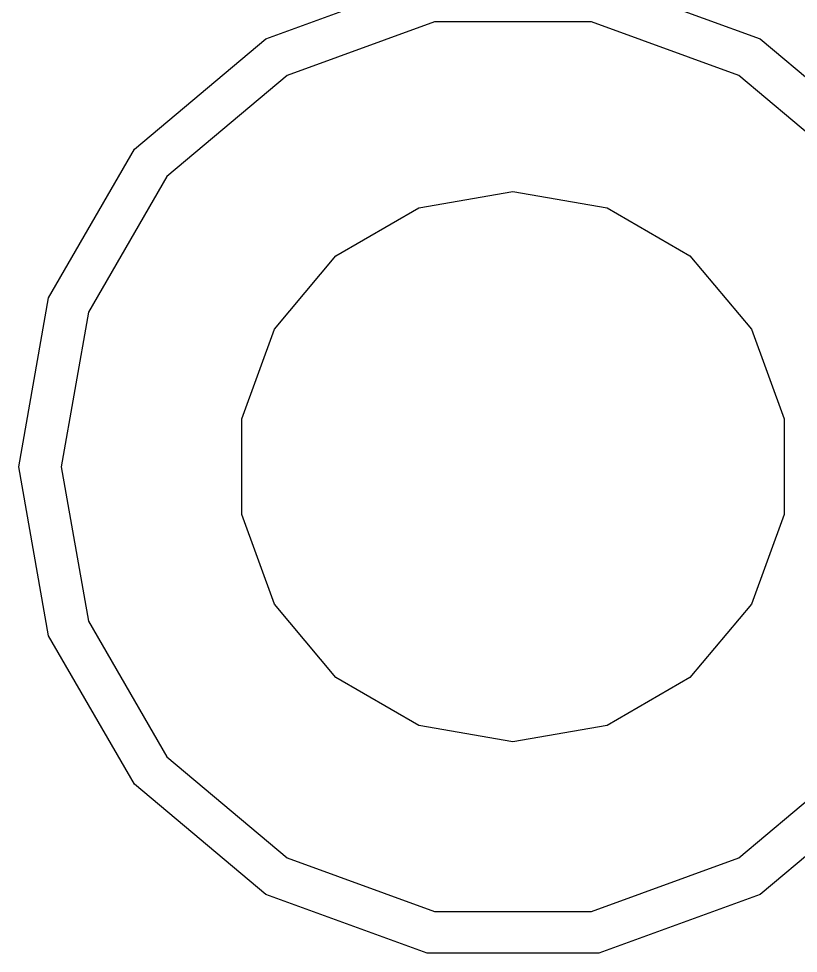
# Model space of a CAD drawing. Extents: x 25.3 to 49.5, y -85.5 to -24.8.
# Drawn here: x 33.68 to 37.87, y -76.78 to -71.76 of the extents above; entities that cross this region are included whole.
import ezdxf

# ---------------------------------------------------------------- set-up
doc = ezdxf.new("R2010")
doc.units = 0
doc.header["$MEASUREMENT"] = 0
doc.layers.add('BLACK', color=7, linetype='CONTINUOUS')

msp = doc.modelspace()

# ---------------------------------------------------------------- linework, layer by layer
at = {"layer": 'Black'}
for p, q in [((35.0076, -71.8693), (35.8738, -71.554)), ((36.7956, -71.554), (37.6619, -71.8693)), ((35.9135, -71.7792), (35.1218, -72.0673)), ((36.7559, -71.7792), (35.9135, -71.7792)), ((37.5476, -72.0673), (36.7559, -71.7792)), ((34.3014, -72.4618), (35.0076, -71.8693)), ((37.6619, -71.8693), (38.368, -72.4618)), ((35.1218, -72.0673), (34.4765, -72.6088)), ((38.1929, -72.6088), (37.5476, -72.0673)), ((33.8405, -73.2602), (34.3014, -72.4618)), ((34.4765, -72.6088), (34.0553, -73.3384)), ((35.8289, -72.7784), (36.3347, -72.6892)), ((36.3347, -72.6892), (36.8405, -72.7784)), ((35.3841, -73.0352), (35.8289, -72.7784)), ((36.8405, -72.7784), (37.2853, -73.0352)), ((35.054, -73.4286), (35.3841, -73.0352)), ((37.2853, -73.0352), (37.6154, -73.4286)), ((33.6804, -74.168), (33.8405, -73.2602)), ((34.0553, -73.3384), (33.909, -74.168)), ((34.8783, -73.9112), (35.054, -73.4286)), ((37.6154, -73.4286), (37.7911, -73.9112)), ((34.8783, -74.4248), (34.8783, -73.9112)), ((37.7911, -73.9112), (37.7911, -74.4248)), ((33.8405, -75.0758), (33.6804, -74.168)), ((33.909, -74.168), (34.0553, -74.9976)), ((35.054, -74.9074), (34.8783, -74.4248)), ((37.7911, -74.4248), (37.6154, -74.9074)), ((35.3841, -75.3008), (35.054, -74.9074)), ((37.6154, -74.9074), (37.2853, -75.3008)), ((34.0553, -74.9976), (34.4765, -75.7272)), ((34.3014, -75.8742), (33.8405, -75.0758)), ((35.8289, -75.5576), (35.3841, -75.3008)), ((37.2853, -75.3008), (36.8405, -75.5576)), ((36.3347, -75.6468), (35.8289, -75.5576)), ((36.8405, -75.5576), (36.3347, -75.6468)), ((34.4765, -75.7272), (35.1218, -76.2687)), ((37.5476, -76.2687), (38.1929, -75.7272)), ((35.0076, -76.4667), (34.3014, -75.8742)), ((38.368, -75.8742), (37.6619, -76.4667)), ((35.1218, -76.2687), (35.9135, -76.5568)), ((36.7559, -76.5568), (37.5476, -76.2687)), ((35.8738, -76.782), (35.0076, -76.4667)), ((37.6619, -76.4667), (36.7956, -76.782)), ((35.9135, -76.5568), (36.7559, -76.5568)), ((36.7956, -76.782), (35.8738, -76.782))]:
    msp.add_line(p, q, dxfattribs=at)

doc.saveas('drawing.dxf')
